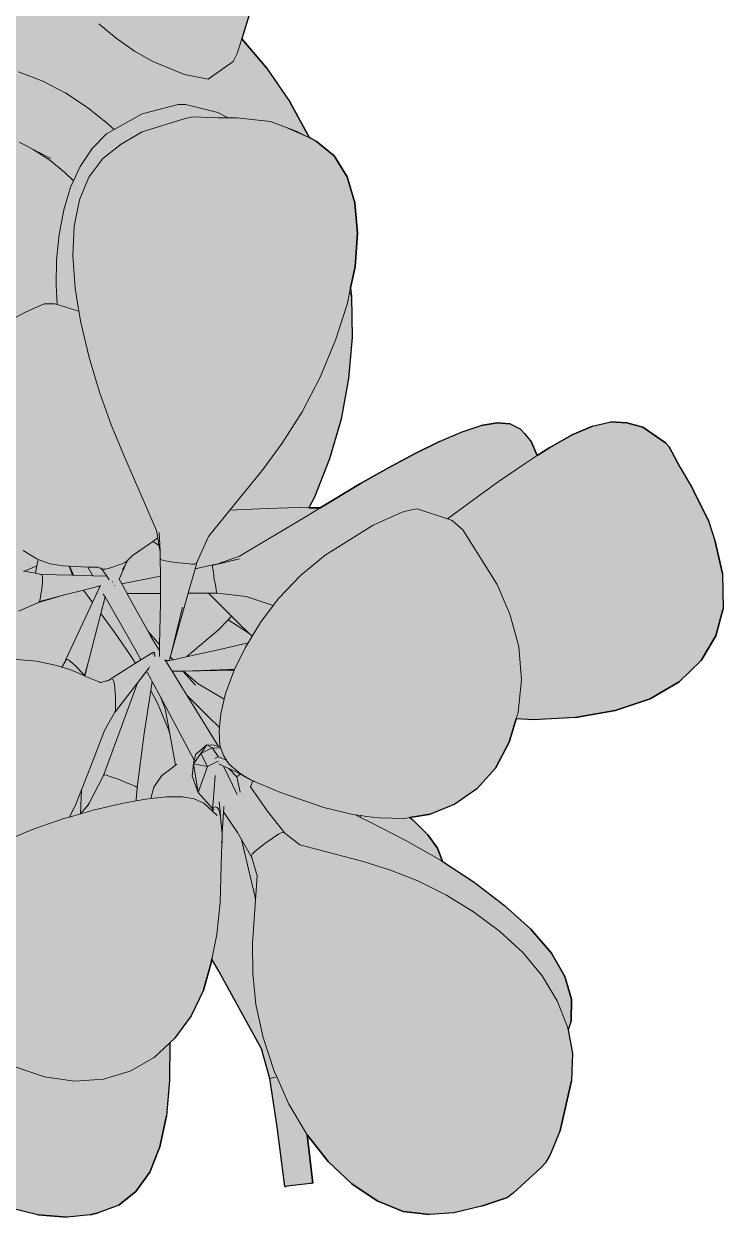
# Model space of a CAD drawing. Header units: millimetres. Extents: x 488786 to 747986, y 25193 to 95000.
# Drawn here: x 583495.7 to 583596.5, y 80604 to 80775.9 of the extents above; entities that cross this region are included whole.
import ezdxf

# ---------------------------------------------------------------- set-up
doc = ezdxf.new("R2010")
doc.units = ezdxf.units.MM
doc.layers.add('25. 255', color=255, linetype='Continuous')
doc.layers.add('6. FUR1', color=181, linetype='Continuous')
doc.layers.add('7. FUR2', color=241, linetype='Continuous', lineweight=5)

# ---------------------------------------------------------------- blocks, each defined once
blk = doc.blocks.new('YUHIHA_Accessory_Plant_LeafBranch_A_Plan', base_point=(63907.7, -72136.76))
at = {"layer": '25. 255'}
h = blk.add_hatch(color=256, dxfattribs=at)
h.dxf.hatch_style = 1
h.paths.add_polyline_path([(63725.71, -72048.84), (63726.68, -72043.89), (63728.52, -72040.27), (63731.35, -72037.25), (63735.1, -72034.92), (63739.67, -72033.4), (63744.98, -72032.79), (63750.76, -72033.01), (63756.74, -72033.95), (63759.19, -72034.6), (63760.84, -72031.55), (63763.59, -72028.29), (63766.83, -72025.95), (63770.4, -72024.46), (63774.14, -72023.81), (63777.12, -72023.92), (63776.72, -72023.42), (63775.13, -72020.96), (63774.18, -72018.8), (63773.9, -72016.91), (63773.92, -72016.81), (63770.04, -72012.88), (63766.44, -72008.68), (63763.47, -72004.53), (63761.3, -72000.54), (63760.1, -71996.86), (63759.86, -71993.48), (63760.56, -71990.41), (63761.28, -71989.22), (63761.39, -71985.76), (63762.35, -71981.95), (63765.44, -71975.32), (63767.67, -71972.08), (63768.41, -71971.23), (63769.27, -71970.6), (63773.95, -71967.91), (63774.87, -71967.47), (63778.79, -71967.04), (63782.89, -71966.9), (63786.39, -71967.4), (63789.98, -71968.66), (63793.34, -71970.93), (63796.38, -71974.07), (63799.03, -71977.93), (63801.21, -71982.36), (63801.87, -71975.37), (63802.08, -71975.39), (63802.19, -71975.4), (63805.61, -71975.71), (63805.71, -71975.72), (63805.92, -71975.74), (63805.17, -71984.37), (63804.77, -71991.4), (63805.04, -71995.86), (63808.67, -72008.09), (63809.3, -72009.97), (63809.51, -72009.48), (63811.44, -72005.87), (63813.95, -72002.64), (63816.97, -71999.94), (63817.76, -71999.47), (63818.93, -71994.16), (63820.45, -71989.27), (63822.31, -71985.1), (63824.51, -71981.85), (63827.03, -71979.52), (63829.87, -71978.13), (63833.02, -71977.66), (63834.18, -71977.64), (63837.5, -71978.02), (63841.55, -71979.2), (63846.91, -71981.79), (63851.14, -71984.34), (63853.8, -71985.19), (63857.33, -71986.53), (63858.76, -71987.23), (63861, -71989), (63861.58, -71989.85), (63862.71, -71991.67), (63862.82, -71994.03), (63861.95, -71996.87), (63860.19, -72000.16), (63857.59, -72003.87), (63854.21, -72007.94), (63850.39, -72012.06), (63852.45, -72015.22), (63852.98, -72016.38), (63853.39, -72017.64), (63853.37, -72018.16), (63853.59, -72018.31), (63858.07, -72022.38), (63860.48, -72025.19), (63861.5, -72026.2), (63862.52, -72027.59), (63862.79, -72029.24), (63862.57, -72029.85), (63863.98, -72031.46), (63864.29, -72030.93), (63864.08, -72031.58), (63864.19, -72031.71), (63864.26, -72031.51), (63864.24, -72031.77), (63864.28, -72031.8), (63867.02, -72035.69), (63870.98, -72043.66), (63871.37, -72044.87), (63871.47, -72045.39), (63871.42, -72047.69), (63871.16, -72051.22), (63870.45, -72052.57), (63869.07, -72053.72), (63865.6, -72056.5), (63862.96, -72057.88), (63865.53, -72059.61), (63870.12, -72063.38), (63874.31, -72067.59), (63878.06, -72072.19), (63881.34, -72077.13), (63884.13, -72082.37), (63886.16, -72087.29), (63888.32, -72086.45), (63891.72, -72085.55), (63895.22, -72085.17), (63895.54, -72085.18), (63895.89, -72084.81), (63898.24, -72083.06), (63900.63, -72081.95), (63903.07, -72081.53), (63906.36, -72081.99), (63908.11, -72082.5), (63909.15, -72083), (63912.49, -72084.84), (63915.3, -72087.33), (63916.1, -72088), (63918.32, -72078.27), (63922.25, -72058.66), (63923, -72055.37), (63923.72, -72052.63), (63924.45, -72050.48), (63925.27, -72048.92), (63926.21, -72047.98), (63928.1, -72047.54), (63929.74, -72047.76), (63932.4, -72048.93), (63934.04, -72050.06), (63936.54, -72050.7), (63940.18, -72051.81), (63941.38, -72052.24), (63942.63, -72051.9), (63946.13, -72051.01), (63948.77, -72050.78), (63952.53, -72050.67), (63956.47, -72051.3), (63959.56, -72052.65), (63962.21, -72054.73), (63964.29, -72057.49), (63965.68, -72060.85), (63966.28, -72064.73), (63966.16, -72068.96), (63965.41, -72073.33), (63964.1, -72077.63), (63962.32, -72081.69), (63960.3, -72085.51), (63954.82, -72093.93), (63956.19, -72093.52), (63959.26, -72092.71), (63961.72, -72092.21), (63963.59, -72092.06), (63964.9, -72092.32), (63965.68, -72093.03), (63966.13, -72093.77), (63966.4, -72094.84), (63966.68, -72097.84), (63966.59, -72098.26), (63972.52, -72092.69), (63975.41, -72089.65), (63978.29, -72086.39), (63980.6, -72083.48), (63978.84, -72080.28), (63976.76, -72076.93), (63972.37, -72070.23), (63970.36, -72066.95), (63968.66, -72063.75), (63967.31, -72060.82), (63965.61, -72055.3), (63965.44, -72054.42), (63966.48, -72053.11), (63968.5, -72050.98), (63970.2, -72050.17), (63974.89, -72048.91), (63979.17, -72047.99), (63983.66, -72047.62), (63988.26, -72047.94), (63992.54, -72049.31), (63996.3, -72051.61), (63999.35, -72054.75), (64001.51, -72058.62), (64002.58, -72063.13), (64002.68, -72068.05), (64001.91, -72073.15), (64000.37, -72078.21), (64000.11, -72078.86), (63999.53, -72080.09), (64000.28, -72081.02), (64001.66, -72083.79), (64002.22, -72086.64), (64002.34, -72087.36), (64002.03, -72090.18), (64000.73, -72092.9), (63998.37, -72095.41), (63995.18, -72097.65), (63991.36, -72099.58), (63987.13, -72101.12), (63986.16, -72101.36), (63985.42, -72102.49), (63982.5, -72107.54), (63978.94, -72113.92), (63979.99, -72114.06), (63987.26, -72109.6), (63994.26, -72105.13), (63994.46, -72105.01), (63998.39, -72102), (64007.85, -72091.17), (64014.75, -72082.67), (64021.3, -72074.28), (64028.53, -72064.9), (64030.02, -72063.18), (64031.16, -72062.25), (64032.01, -72062.15), (64032.98, -72062.58), (64033.54, -72063.21), (64035.84, -72066.07), (64038.04, -72071.95), (64039.13, -72073.18), (64042.49, -72075.47), (64045.57, -72078.32), (64047.87, -72081.27), (64049.93, -72084.09), (64050.96, -72087), (64051.19, -72088.06), (64051.18, -72091.02), (64050.01, -72093.89), (64047.63, -72096.62), (64043.99, -72099.14), (64039.38, -72101.39), (64034.09, -72103.3), (64028.38, -72104.81), (64022.56, -72105.85), (64016.92, -72106.53), (64001.82, -72107.77), (63996.68, -72109.19), (63996.63, -72109.2), (63983.18, -72114.48), (64011.83, -72118.29), (64016.26, -72117.6), (64017.48, -72117.52), (64021.65, -72117.97), (64022.43, -72117.89), (64022.31, -72117.72), (64021.86, -72116.58), (64021.48, -72115.44), (64022.85, -72110.57), (64024.23, -72109.24), (64026.35, -72108.09), (64032.53, -72105.18), (64036.74, -72103.64), (64041.05, -72102.43), (64045.03, -72101.86), (64048.47, -72101.85), (64051.16, -72102.34), (64052.88, -72103.27), (64053.42, -72104.58), (64053.4, -72105.79), (64052.46, -72108.79), (64055.24, -72106.84), (64058.93, -72104.05), (64062.61, -72101.12), (64066.16, -72098.15), (64069.47, -72095.26), (64075.09, -72090.16), (64077.43, -72088.17), (64079.5, -72086.7), (64081.33, -72085.85), (64084.1, -72085.45), (64085.81, -72085.8), (64086.29, -72086.09), (64087.4, -72087.58), (64089.98, -72090.79), (64092.7, -72095.21), (64094.07, -72098.2), (64095.7, -72102.64), (64096.48, -72107.58), (64096.13, -72111.71), (64094.7, -72115.58), (64092.23, -72119.05), (64088.72, -72121.95), (64084.22, -72124.15), (64079, -72125.65), (64073.34, -72126.48), (64067.51, -72126.64), (64061.78, -72126.16), (64056.26, -72125.29), (64048.24, -72123.34), (64047.63, -72126.21), (64046.51, -72128.36), (64055.28, -72130.25), (64060.56, -72131.89), (64065.73, -72133.83), (64070.51, -72136.31), (64074.72, -72139.24), (64078.17, -72142.55), (64080.69, -72146.17), (64082.09, -72150.01), (64082.42, -72153.99), (64081.74, -72158.01), (64079.87, -72162.56), (64077.43, -72166.35), (64074.24, -72170.04), (64072.2, -72172.12), (64067.52, -72176.04), (64066.39, -72176.62), (64065.8, -72176.88), (64064.08, -72177.78), (64063.12, -72178.25), (64062.59, -72178.17), (64062.21, -72177.55), (64061.86, -72176.06), (64061.02, -72172), (64060.34, -72168.87), (64059.39, -72165.17), (64058.14, -72161.06), (64056.51, -72156.72), (64054.44, -72152.35), (64052.07, -72148.07), (64049.55, -72144.04), (64046.99, -72140.4), (64044.55, -72137.3), (64043.86, -72136.52), (64043.45, -72138.05), (64042.59, -72139.43), (64043.33, -72147.9), (64042.37, -72153.07), (64041.69, -72154.04), (64041.02, -72154.95), (64039.56, -72154.99), (64037.25, -72154.16), (64034.01, -72152.44), (64030.5, -72150.25), (64032.31, -72154.2), (64032.98, -72158.19), (64032.58, -72162.1), (64031.18, -72165.86), (64028.54, -72170.03), (64025.45, -72173.26), (64021.65, -72176.33), (64013.95, -72180.96), (64011.37, -72181.9), (64010.59, -72182.3), (64009.41, -72182.69), (64008.89, -72182.76), (64008.7, -72182.33), (64008.91, -72180.22), (64008.97, -72178.23), (64008.95, -72175.38), (64008.76, -72171.82), (64008.29, -72167.71), (64007.47, -72163.18), (64006.18, -72158.4), (64004.55, -72153.54), (64002.69, -72148.81), (64000.71, -72144.38), (63998.73, -72140.45), (63997.04, -72137.42), (63995.07, -72140.15), (63994.89, -72140.94), (63995.03, -72147.52), (63994.03, -72150.94), (63993.73, -72151.37), (63993.18, -72151.87), (63992.48, -72151.45), (63991.56, -72150.56), (63989.47, -72147.7), (63989.31, -72147.18), (63989.33, -72146.77), (63989.82, -72145.2), (63988.78, -72143.9), (63986.06, -72140.82), (63982.97, -72137.55), (63979.67, -72134.22), (63976.35, -72130.99), (63973.17, -72127.98), (63969.65, -72124.89), (63969.38, -72125.4), (63967.24, -72129.04), (63965.35, -72131.86), (63963.9, -72133.52), (63965.05, -72134.77), (63965.72, -72135.58), (63966.32, -72135.39), (63969.21, -72135.01), (63971.69, -72135.37), (63973.74, -72136.55), (63974.57, -72137.22), (63975.7, -72138.23), (63976.58, -72139.42), (63978.24, -72142.35), (63978.66, -72143.16), (63979.78, -72146.64), (63981.22, -72149.81), (63983.03, -72154.59), (63983.73, -72157.44), (63984.33, -72161.94), (63983.93, -72166.8), (63982.56, -72170.31), (63980.13, -72173.35), (63976.71, -72175.82), (63972.36, -72177.64), (63972.46, -72177.63), (63976.28, -72177.17), (63979.87, -72177.3), (63983.33, -72177.96), (63985.4, -72178.66), (63985.97, -72178.89), (63988.85, -72179.93), (63989.6, -72180.5), (63990.11, -72181.04), (63992.26, -72185.89), (63992.62, -72187.22), (63992.72, -72192.88), (63992.47, -72197.87), (63991.67, -72202.56), (63990.1, -72207.2), (63987.54, -72211.28), (63984.14, -72214.66), (63980.04, -72217.21), (63975.38, -72218.81), (63970.33, -72219.32), (63965.09, -72218.86), (63963.93, -72218.57), (63963.3, -72221.09), (63961.85, -72224.99), (63959.66, -72228.59), (63957.9, -72231.38), (63956.54, -72232.45), (63957.84, -72236), (63958.73, -72240.67), (63958.64, -72245.15), (63957.61, -72249.34), (63955.68, -72253.17), (63952.88, -72256.55), (63949.26, -72259.4), (63948.59, -72259.88), (63945.33, -72261.92), (63941.83, -72263.65), (63937.21, -72265.36), (63936, -72265.74), (63934.7, -72265.86), (63930.83, -72265.95), (63930.8, -72265.95), (63929.76, -72265.99), (63929.18, -72265.95), (63928.51, -72265.65), (63925.14, -72262.69), (63923.84, -72260.56), (63922.75, -72257.7), (63922.08, -72254.04), (63921.74, -72249.76), (63921.68, -72245.01), (63921.69, -72244.41), (63921.64, -72244.45), (63920.76, -72244.97), (63917, -72246.9), (63912.32, -72248.39), (63905.14, -72249.61), (63903.89, -72249.79), (63900.3, -72249.7), (63898.18, -72249.81), (63895.47, -72249.59), (63894.42, -72249.06), (63893.2, -72248.41), (63892.07, -72247.21), (63891.24, -72245.27), (63890.93, -72242.42), (63891.07, -72238.75), (63891.55, -72234.39), (63892.3, -72229.45), (63893.23, -72224.05), (63894.29, -72218.42), (63895.45, -72212.79), (63896.66, -72207.4), (63897.89, -72202.52), (63898.38, -72200.7), (63897.56, -72198.34), (63895.51, -72189.07), (63895.01, -72183.78), (63895.1, -72182.44), (63895.21, -72181.08), (63898.38, -72176.5), (63900.14, -72175.63), (63900.53, -72175.57), (63900.53, -72175.54), (63897.88, -72167.85), (63889.81, -72169.3), (63887.46, -72169.8), (63887.13, -72169.9), (63891.46, -72187.04), (63892.36, -72191.79), (63892.89, -72196.47), (63893.01, -72200.92), (63892.69, -72204.97), (63891.88, -72208.45), (63890.55, -72211.2), (63888.71, -72213.24), (63886.41, -72214.58), (63882.84, -72215.52), (63879.79, -72215.56), (63876.11, -72215.16), (63873.19, -72214.42), (63867.58, -72212.69), (63867.41, -72212.69), (63867.27, -72212.69), (63864.98, -72213.03), (63862.14, -72212.79), (63860.72, -72212.32), (63860.13, -72211.79), (63859.55, -72211.06), (63859.62, -72209.7), (63860.26, -72207.71), (63861.4, -72205.1), (63862.97, -72201.91), (63864.89, -72198.14), (63867.07, -72193.99), (63867.28, -72193.61), (63863.27, -72193.49), (63859.21, -72193.04), (63857.17, -72193.22), (63854.45, -72193.29), (63854.12, -72193.26), (63853.87, -72193.65), (63851.5, -72195.75), (63851.08, -72195.99), (63848.33, -72197.46), (63846.02, -72198), (63844.44, -72200.6), (63842.16, -72202.89), (63839.35, -72204.61), (63837.44, -72205.24), (63843.06, -72209.29), (63844.56, -72210.42), (63845.44, -72211.21), (63845.67, -72211.71), (63845.11, -72212.46), (63844.78, -72212.65), (63841.44, -72214.37), (63839.88, -72214.84), (63834.87, -72215.7), (63833.6, -72216.25), (63833, -72222.09), (63831.95, -72226.14), (63830.3, -72230.11), (63827.93, -72233.54), (63825.01, -72236.28), (63821.7, -72238.21), (63818.18, -72239.21), (63814.6, -72239.14), (63812.02, -72238.4), (63809.41, -72238.87), (63806.29, -72238.68), (63804.02, -72237.95), (63805.73, -72240.16), (63812.43, -72248.34), (63818.77, -72255.81), (63825.12, -72263.21), (63825.95, -72264.36), (63826.06, -72264.96), (63825.29, -72265.73), (63820.81, -72267.34), (63818.81, -72267.67), (63812.58, -72267.89), (63811.57, -72268.13), (63809.97, -72269.01), (63805.49, -72272.72), (63802.38, -72274.47), (63799.9, -72275.27), (63797.43, -72276.12), (63794.16, -72275.99), (63793.76, -72276.78), (63792.27, -72278.19), (63789.42, -72279.54), (63787.02, -72279.97), (63783.04, -72279.99), (63783.47, -72281.89), (63784.25, -72286.17), (63784.75, -72290.17), (63784.89, -72293.77), (63784.62, -72296.92), (63783.91, -72299.59), (63782.7, -72301.76), (63780.95, -72303.39), (63778.81, -72304.8), (63776.78, -72305.68), (63774.33, -72306.27), (63773.51, -72306.44), (63771.32, -72306.44), (63766.92, -72306.62), (63762.95, -72306.45), (63759.35, -72305.74), (63756.9, -72304.96), (63756.14, -72304.58), (63753.26, -72303.03), (63751.05, -72300.7), (63749.53, -72297.69), (63748.74, -72294.09), (63748.73, -72289.98), (63749.53, -72285.46), (63751, -72280.73), (63753.05, -72276), (63755.52, -72271.47), (63758.32, -72267.34), (63761.31, -72263.57), (63769.07, -72254.68), (63770.75, -72251.34), (63770.78, -72251.28), (63768.86, -72248.73), (63768.68, -72247.96), (63769.18, -72247.67), (63770.31, -72247.26), (63772.41, -72246.18), (63774.08, -72240.63), (63773.31, -72240.05), (63773.22, -72239.85), (63772.05, -72241.3), (63769.02, -72245.18), (63767.44, -72249.53), (63765.52, -72254.16), (63763.51, -72258.3), (63761.48, -72261.78), (63759.45, -72264.42), (63757.48, -72266.04), (63755.53, -72266.7), (63753.57, -72266.43), (63752.44, -72266.2), (63750.51, -72265.11), (63750.4, -72265.04), (63750.26, -72265.17), (63746.36, -72267.54), (63742.34, -72269.23), (63738.31, -72270.14), (63734.44, -72270.17), (63730.85, -72269.22), (63727.64, -72267.4), (63724.89, -72264.78), (63722.68, -72261.47), (63721.09, -72257.57), (63719.92, -72253.58), (63719.33, -72250.19), (63718.92, -72245.65), (63718.93, -72244.6), (63719.14, -72243.45), (63720.9, -72240.35), (63721.85, -72240), (63724.62, -72240.39), (63729.75, -72241.76), (63732.06, -72242.48), (63734.25, -72240.99), (63738.38, -72238.41), (63743.03, -72235.7), (63747.97, -72233), (63752.96, -72230.45), (63757.9, -72228.22), (63770.33, -72222.02), (63770.38, -72222.06), (63774.26, -72219), (63780.03, -72213.68), (63786.21, -72207.77), (63778.18, -72209.15), (63776.42, -72212.16), (63774.29, -72215.42), (63772.08, -72218.3), (63769.85, -72220.71), (63767.67, -72222.51), (63765.58, -72223.62), (63763.65, -72223.91), (63761.86, -72223.45), (63761.02, -72223.16), (63759.36, -72222.04), (63756.68, -72219.72), (63755.39, -72218.23), (63754.3, -72216.29), (63753.97, -72215.75), (63750.62, -72216.61), (63745.44, -72217.51), (63740.33, -72217.79), (63735.48, -72217.42), (63731.06, -72216.37), (63727.26, -72214.63), (63724.27, -72212.16), (63722.1, -72209.09), (63720.75, -72205.52), (63720.22, -72201.57), (63720.17, -72201.05), (63720.39, -72196.87), (63721.14, -72193.19), (63721.31, -72192.48), (63723.63, -72185.54), (63724.03, -72184.55), (63726.98, -72180.92), (63727.37, -72181.19), (63727.98, -72181.41), (63730.41, -72184.48), (63732.05, -72186.51), (63734.19, -72189.01), (63736.8, -72191.78), (63739.82, -72194.64), (63743.22, -72197.39), (63746.97, -72199.87), (63750.88, -72202.02), (63754.78, -72203.83), (63755.98, -72204.29), (63757.68, -72203.78), (63766.1, -72201.09), (63770.09, -72199.76), (63773.84, -72198.39), (63771.62, -72197.3), (63768.8, -72195.48), (63766.25, -72193.13), (63765.22, -72191.82), (63763.28, -72192.17), (63759.29, -72192.5), (63755.44, -72192.4), (63751.88, -72191.84), (63748.74, -72190.81), (63746.18, -72189.26), (63744.21, -72187.25), (63742.83, -72184.84), (63742.05, -72182.08), (63741.95, -72181.47), (63741.74, -72178.48), (63742.04, -72175.09), (63743.23, -72170.02), (63744.92, -72165.99), (63745.33, -72165.22), (63745.72, -72164.76), (63746.34, -72164.24), (63748.04, -72163.97), (63749.43, -72164.31), (63749.6, -72164.39), (63749.5, -72163.73), (63749.37, -72161.15), (63749.28, -72161.02), (63748.63, -72159.32), (63748.26, -72156.98), (63748.45, -72155.96), (63749.32, -72154.54), (63749.48, -72154.59), (63749.59, -72154.63), (63749.93, -72155.76), (63751.44, -72161), (63751.46, -72161.04), (63752.43, -72161.83), (63754.96, -72163.32), (63758.06, -72164.6), (63761.7, -72165.54), (63765.7, -72166.16), (63766.37, -72166.21), (63766.71, -72165.76), (63769.61, -72162.7), (63772.16, -72160.44), (63775.08, -72158.31), (63774.35, -72157.25), (63773.39, -72154.63), (63773, -72151.73), (63773.22, -72148.63), (63774.07, -72145.42), (63775.25, -72142.31), (63777.24, -72138.72), (63774.65, -72133.86), (63772.39, -72128.37), (63770.7, -72122.74), (63770.62, -72122.68), (63769.86, -72122.06), (63767.77, -72119.42), (63766.59, -72116.09), (63766.28, -72112.19), (63766.82, -72107.85), (63768.19, -72103.18), (63769.45, -72100.36), (63769.58, -72099.11), (63770.75, -72093.29), (63772.48, -72087.61), (63774.76, -72082.13), (63777.58, -72076.9), (63780.89, -72071.97), (63781.99, -72070.64), (63780.39, -72070.27), (63778.27, -72071.01), (63773.97, -72072.46), (63769.66, -72073.82), (63765.48, -72075.02), (63761.58, -72076), (63758.11, -72076.68), (63755.21, -72077), (63752.87, -72076.91), (63751.09, -72076.37), (63749.84, -72075.35), (63749.36, -72074.54), (63748.65, -72073.13), (63748.23, -72071.07), (63746.23, -72071.83), (63742.68, -72072.93), (63739.55, -72073.55), (63736.86, -72073.6), (63734.62, -72072.98), (63732.53, -72071.86), (63729.79, -72068.96), (63729.38, -72068.3), (63728.47, -72065.06), (63727.35, -72061.75), (63726.07, -72056.71), (63725.77, -72053.56)])
at = {"layer": '6. FUR1'}
for p, q in [((63773.95, -71967.91), (63769.27, -71970.6)), ((63773.95, -71967.91), (63774.87, -71967.47)), ((63778.79, -71967.04), (63774.87, -71967.47)), ((63778.79, -71967.04), (63782.89, -71966.9)), ((63782.89, -71966.9), (63786.39, -71967.4)), ((63789.98, -71968.66), (63786.39, -71967.4)), ((63793.34, -71970.93), (63789.98, -71968.66)), ((63768.41, -71971.23), (63767.67, -71972.08)), ((63768.41, -71971.23), (63769.27, -71970.6)), ((63796.38, -71974.07), (63793.34, -71970.93)), ((63765.44, -71975.32), (63767.67, -71972.08)), ((63799.03, -71977.93), (63796.38, -71974.07)), ((63765.44, -71975.32), (63762.35, -71981.95)), ((63801.87, -71975.37), (63801.21, -71982.36)), ((63801.87, -71975.37), (63802.08, -71975.39)), ((63802.08, -71975.39), (63802.19, -71975.4)), ((63802.19, -71975.4), (63805.61, -71975.71)), ((63805.92, -71975.74), (63805.17, -71984.37)), ((63805.61, -71975.71), (63805.71, -71975.72)), ((63805.92, -71975.74), (63805.71, -71975.72)), ((63801.21, -71982.36), (63799.03, -71977.93)), ((63829.87, -71978.13), (63827.03, -71979.52)), ((63829.87, -71978.13), (63833.02, -71977.66)), ((63834.18, -71977.64), (63833.02, -71977.66)), ((63834.18, -71977.64), (63837.5, -71978.02)), ((63841.55, -71979.2), (63837.5, -71978.02)), ((63827.03, -71979.52), (63824.51, -71981.85)), ((63841.55, -71979.2), (63846.91, -71981.79)), ((63761.39, -71985.76), (63762.35, -71981.95)), ((63824.51, -71981.85), (63822.31, -71985.1)), ((63805.17, -71984.37), (63804.77, -71991.4)), ((63822.31, -71985.1), (63820.45, -71989.27)), ((63761.28, -71989.22), (63761.39, -71985.76)), ((63760.56, -71990.41), (63759.86, -71993.48)), ((63760.56, -71990.41), (63761.28, -71989.22)), ((63818.93, -71994.16), (63820.45, -71989.27)), ((63804.77, -71991.4), (63805.04, -71995.86)), ((63759.86, -71993.48), (63760.1, -71996.86)), ((63817.76, -71999.47), (63818.93, -71994.16)), ((63760.1, -71996.86), (63761.3, -72000.54)), ((63805.04, -71995.86), (63808.67, -72008.09)), ((63761.3, -72000.54), (63763.47, -72004.53)), ((63813.95, -72002.64), (63816.97, -71999.94)), ((63816.97, -71999.94), (63817.76, -71999.47)), ((63811.44, -72005.87), (63813.95, -72002.64)), ((63766.44, -72008.68), (63763.47, -72004.53)), ((63811.44, -72005.87), (63809.51, -72009.48)), ((63770.04, -72012.88), (63766.44, -72008.68)), ((63808.67, -72008.09), (63809.3, -72009.97)), ((63809.51, -72009.48), (63809.3, -72009.97)), ((63773.92, -72016.81), (63770.04, -72012.88)), ((63773.9, -72016.91), (63773.92, -72016.81)), ((63773.9, -72016.91), (63774.18, -72018.8)), ((63774.18, -72018.8), (63775.13, -72020.96)), ((63776.72, -72023.42), (63775.13, -72020.96)), ((63766.83, -72025.95), (63770.4, -72024.46)), ((63770.4, -72024.46), (63774.14, -72023.81)), ((63777.12, -72023.92), (63774.14, -72023.81)), ((63777.12, -72023.92), (63776.72, -72023.42)), ((63766.83, -72025.95), (63763.59, -72028.29)), ((63763.59, -72028.29), (63760.84, -72031.55)), ((63760.84, -72031.55), (63759.19, -72034.6)), ((63744.98, -72032.79), (63739.67, -72033.4)), ((63750.76, -72033.01), (63744.98, -72032.79)), ((63750.76, -72033.01), (63756.74, -72033.95)), ((63735.1, -72034.92), (63731.35, -72037.25)), ((63739.67, -72033.4), (63735.1, -72034.92)), ((63756.74, -72033.95), (63759.19, -72034.6)), ((63731.35, -72037.25), (63728.52, -72040.27)), ((63728.52, -72040.27), (63726.68, -72043.89)), ((63725.71, -72048.84), (63726.68, -72043.89)), ((63725.71, -72048.84), (63725.77, -72053.56)), ((63726.07, -72056.71), (63725.77, -72053.56)), ((63726.07, -72056.71), (63727.35, -72061.75)), ((63728.47, -72065.06), (63727.35, -72061.75)), ((63728.47, -72065.06), (63729.38, -72068.3)), ((63729.79, -72068.96), (63729.38, -72068.3)), ((63729.79, -72068.96), (63732.53, -72071.86)), ((63746.23, -72071.83), (63748.23, -72071.07)), ((63748.23, -72071.07), (63748.65, -72073.13)), ((63773.97, -72072.46), (63778.27, -72071.01)), ((63778.27, -72071.01), (63780.39, -72070.27)), ((63780.39, -72070.27), (63781.99, -72070.64)), ((63780.89, -72071.97), (63781.99, -72070.64)), ((63732.53, -72071.86), (63734.62, -72072.98)), ((63739.55, -72073.55), (63742.68, -72072.93)), ((63742.68, -72072.93), (63746.23, -72071.83)), ((63769.66, -72073.82), (63773.97, -72072.46)), ((63777.58, -72076.9), (63780.89, -72071.97)), ((63734.62, -72072.98), (63736.86, -72073.6)), ((63739.55, -72073.55), (63736.86, -72073.6)), ((63749.36, -72074.54), (63748.65, -72073.13)), ((63749.36, -72074.54), (63749.84, -72075.35)), ((63765.48, -72075.02), (63769.66, -72073.82)), ((63751.09, -72076.37), (63749.84, -72075.35)), ((63761.58, -72076), (63758.11, -72076.68)), ((63761.58, -72076), (63765.48, -72075.02)), ((63751.09, -72076.37), (63752.87, -72076.91)), ((63752.87, -72076.91), (63755.21, -72077)), ((63758.11, -72076.68), (63755.21, -72077)), ((63774.76, -72082.13), (63777.58, -72076.9)), ((63772.48, -72087.61), (63774.76, -72082.13)), ((63770.75, -72093.29), (63772.48, -72087.61)), ((63769.58, -72099.11), (63770.75, -72093.29)), ((63769.45, -72100.36), (63768.19, -72103.18)), ((63769.58, -72099.11), (63769.45, -72100.36)), ((63768.19, -72103.18), (63766.82, -72107.85)), ((63766.82, -72107.85), (63766.28, -72112.19)), ((63766.28, -72112.19), (63766.59, -72116.09)), ((63766.59, -72116.09), (63767.77, -72119.42)), ((63767.77, -72119.42), (63769.86, -72122.06)), ((63770.62, -72122.68), (63769.86, -72122.06)), ((63770.62, -72122.68), (63770.7, -72122.74)), ((63770.7, -72122.74), (63772.39, -72128.37)), ((63774.65, -72133.86), (63772.39, -72128.37)), ((63774.65, -72133.86), (63777.24, -72138.72)), ((63775.25, -72142.31), (63777.24, -72138.72))]:
    blk.add_line(p, q, dxfattribs=at)
blk.add_lwpolyline([(63775.25, -72142.31), (63777.24, -72138.72), (63774.65, -72133.86), (63772.39, -72128.37), (63770.7, -72122.74), (63770.62, -72122.68), (63769.86, -72122.06), (63767.77, -72119.42), (63766.59, -72116.09), (63766.28, -72112.19), (63766.82, -72107.85), (63768.19, -72103.18), (63769.45, -72100.36), (63769.58, -72099.11), (63770.75, -72093.29), (63772.48, -72087.61), (63774.76, -72082.13), (63777.58, -72076.9), (63780.89, -72071.97), (63781.99, -72070.64), (63780.39, -72070.27), (63778.27, -72071.01), (63773.97, -72072.46), (63769.66, -72073.82), (63765.48, -72075.02), (63761.58, -72076), (63758.11, -72076.68), (63755.21, -72077), (63752.87, -72076.91), (63751.09, -72076.37), (63749.84, -72075.35), (63749.36, -72074.54), (63748.65, -72073.13), (63748.23, -72071.07), (63746.23, -72071.83), (63742.68, -72072.93), (63739.55, -72073.55), (63736.86, -72073.6), (63734.62, -72072.98), (63732.53, -72071.86), (63729.79, -72068.96), (63729.38, -72068.3), (63728.47, -72065.06), (63727.35, -72061.75), (63726.07, -72056.71), (63725.77, -72053.56), (63725.71, -72048.84), (63726.68, -72043.89), (63728.52, -72040.27), (63731.35, -72037.25), (63735.1, -72034.92), (63739.67, -72033.4), (63744.98, -72032.79), (63750.76, -72033.01), (63756.74, -72033.95), (63759.19, -72034.6), (63760.84, -72031.55), (63763.59, -72028.29), (63766.83, -72025.95), (63770.4, -72024.46), (63774.14, -72023.81), (63777.12, -72023.92), (63776.72, -72023.42), (63775.13, -72020.96), (63774.18, -72018.8), (63773.9, -72016.91), (63773.92, -72016.81), (63770.04, -72012.88), (63766.44, -72008.68), (63763.47, -72004.53), (63761.3, -72000.54), (63760.1, -71996.86), (63759.86, -71993.48), (63760.56, -71990.41), (63761.28, -71989.22), (63761.39, -71985.76), (63762.35, -71981.95), (63765.44, -71975.32), (63767.67, -71972.08), (63768.41, -71971.23), (63769.27, -71970.6), (63773.95, -71967.91), (63774.87, -71967.47), (63778.79, -71967.04), (63782.89, -71966.9), (63786.39, -71967.4), (63789.98, -71968.66), (63793.34, -71970.93), (63796.38, -71974.07), (63799.03, -71977.93), (63801.21, -71982.36), (63801.87, -71975.37), (63802.08, -71975.39), (63802.19, -71975.4), (63805.61, -71975.71), (63805.71, -71975.72), (63805.92, -71975.74), (63805.17, -71984.37), (63804.77, -71991.4), (63805.04, -71995.86), (63808.67, -72008.09), (63809.3, -72009.97), (63809.51, -72009.48), (63811.44, -72005.87), (63813.95, -72002.64), (63816.97, -71999.94), (63817.76, -71999.47), (63818.93, -71994.16), (63820.45, -71989.27), (63822.31, -71985.1), (63824.51, -71981.85), (63827.03, -71979.52), (63829.87, -71978.13), (63833.02, -71977.66), (63834.18, -71977.64), (63837.5, -71978.02), (63841.55, -71979.2), (63846.91, -71981.79)], dxfattribs=at)
at = {"layer": '7. FUR2'}
for p, q in [((63802.83, -71987.22), (63801.21, -71982.36)), ((63802.83, -71987.22), (63803.73, -71991.42)), ((63761.26, -71989.69), (63761.28, -71989.22)), ((63761.26, -71989.69), (63761.91, -71993.66)), ((63804.18, -71991.43), (63803.73, -71991.42)), ((63803.73, -71991.42), (63803.91, -71992.3)), ((63804.53, -71991.42), (63804.18, -71991.43)), ((63804.72, -71991.41), (63804.53, -71991.42)), ((63761.91, -71993.66), (63763.28, -71997.61)), ((63803.91, -71992.3), (63804.46, -71997.38)), ((63824.19, -71996.65), (63820.42, -71997.89)), ((63828.21, -71996.34), (63824.19, -71996.65)), ((63832.34, -71996.95), (63828.21, -71996.34)), ((63836.45, -71998.46), (63832.34, -71996.95)), ((63763.28, -71997.61), (63765.31, -72001.49)), ((63804.48, -72002.27), (63804.46, -71997.38)), ((63817.76, -71999.47), (63820.42, -71997.89)), ((63836.45, -71998.46), (63840.38, -72000.84)), ((63765.31, -72001.49), (63767.93, -72005.22)), ((63803.98, -72006.74), (63804.48, -72002.27)), ((63771.01, -72008.73), (63767.93, -72005.22)), ((63803.98, -72006.74), (63803.1, -72010.95)), ((63774.39, -72011.94), (63771.01, -72008.73)), ((63801.35, -72017.01), (63803.1, -72010.95)), ((63809.3, -72009.97), (63807.86, -72013.29)), ((63809.3, -72009.97), (63809.34, -72010.11)), ((63777.92, -72014.76), (63774.39, -72011.94)), ((63806.42, -72017.69), (63807.86, -72013.29)), ((63777.92, -72014.76), (63781.46, -72017.11)), ((63774.11, -72017), (63773.92, -72016.81)), ((63774.11, -72017), (63778.49, -72020.91)), ((63785.06, -72019.14), (63781.46, -72017.11)), ((63800.39, -72020.32), (63801.35, -72017.01)), ((63801.35, -72017.01), (63801.36, -72017.61)), ((63801.52, -72025.95), (63801.36, -72017.61)), ((63804.75, -72024.69), (63806.42, -72017.69)), ((63793.44, -72023.42), (63785.06, -72019.14)), ((63778.49, -72020.91), (63782.86, -72024.49)), ((63800.58, -72023.09), (63800.39, -72020.32)), ((63777.89, -72023.95), (63777.12, -72023.92)), ((63781.48, -72024.83), (63777.89, -72023.95)), ((63784.09, -72025.42), (63782.86, -72024.49)), ((63795.21, -72025.49), (63793.44, -72023.42)), ((63798.11, -72024.76), (63797.4, -72025.06)), ((63798.82, -72024.43), (63798.11, -72024.76)), ((63799.46, -72024.11), (63798.82, -72024.43)), ((63800.01, -72023.84), (63799.46, -72024.11)), ((63800.4, -72023.58), (63800.01, -72023.84)), ((63800.59, -72023.32), (63800.4, -72023.58)), ((63800.58, -72023.09), (63800.59, -72023.32)), ((63801.52, -72025.95), (63800.58, -72023.09)), ((63804.27, -72026.42), (63804.75, -72024.69)), ((63783.19, -72025.4), (63781.48, -72024.83)), ((63783.98, -72025.69), (63783.19, -72025.4)), ((63783.98, -72025.69), (63784.09, -72025.42)), ((63784.77, -72025.98), (63783.98, -72025.69)), ((63784.77, -72025.98), (63784.09, -72025.42)), ((63785.05, -72026.09), (63784.77, -72025.98)), ((63788.95, -72027.93), (63785.05, -72026.09)), ((63797.03, -72029.21), (63795.21, -72025.49)), ((63795.38, -72025.64), (63795.21, -72025.49)), ((63795.71, -72025.67), (63795.38, -72025.64)), ((63796.16, -72025.55), (63795.71, -72025.67)), ((63796.74, -72025.33), (63796.16, -72025.55)), ((63797.4, -72025.06), (63796.74, -72025.33)), ((63801.88, -72027.05), (63801.52, -72025.95)), ((63804.14, -72026.98), (63804.27, -72026.42)), ((63804.27, -72026.42), (63804.42, -72026.06)), ((63794.6, -72031.39), (63788.95, -72027.93)), ((63803.21, -72030.39), (63801.88, -72027.05)), ((63803.21, -72030.39), (63804.08, -72027.34)), ((63803.94, -72028.41), (63804.04, -72027.67)), ((63804.05, -72027.63), (63804.04, -72027.67)), ((63804.05, -72027.63), (63804.08, -72027.34)), ((63804.08, -72027.34), (63804.14, -72026.98)), ((63798.63, -72033.09), (63797.03, -72029.21)), ((63803.69, -72030.52), (63803.79, -72029.82)), ((63803.77, -72030.42), (63803.79, -72029.82)), ((63803.79, -72029.82), (63803.85, -72029.14)), ((63803.85, -72029.14), (63803.94, -72028.41)), ((63797.86, -72033.65), (63794.6, -72031.39)), ((63803.01, -72031.1), (63803.06, -72030.84)), ((63803.06, -72030.84), (63803.21, -72030.39)), ((63803.51, -72031.9), (63803.69, -72030.52)), ((63803.78, -72030.52), (63803.69, -72030.52)), ((63803.78, -72030.52), (63803.77, -72030.42)), ((63803.83, -72030.9), (63803.78, -72030.52)), ((63803.99, -72031.2), (63803.83, -72030.9)), ((63804.22, -72031.33), (63803.99, -72031.2)), ((63804.78, -72030.85), (63804.22, -72030.05)), ((63804.47, -72031.27), (63804.22, -72031.33)), ((63804.38, -72032.03), (63804.67, -72031.18)), ((63804.62, -72031.1), (63804.47, -72031.27)), ((63804.59, -72031.04), (63804.52, -72030.92)), ((63804.7, -72031.02), (63804.62, -72031.1)), ((63804.67, -72031.18), (63804.62, -72031.1)), ((63804.67, -72031.18), (63804.78, -72030.85)), ((63806.2, -72033.89), (63804.67, -72031.18)), ((63804.7, -72031.02), (63804.78, -72030.85)), ((63805.72, -72032.18), (63804.78, -72030.85)), ((63798.63, -72033.09), (63798.14, -72033.86)), ((63798.69, -72032.99), (63798.63, -72033.09)), ((63800.27, -72032.63), (63800.27, -72034.9)), ((63801.82, -72036.83), (63800.74, -72032.42)), ((63803.28, -72035.76), (63804.38, -72032.03)), ((63806.93, -72033.08), (63805.72, -72032.18)), ((63806.93, -72033.08), (63808.51, -72033.73)), ((63830.4, -72033.7), (63835.04, -72032.84)), ((63759.19, -72034.6), (63758.7, -72035.51)), ((63797.86, -72033.65), (63797.95, -72033.73)), ((63797.95, -72033.73), (63798.03, -72033.79)), ((63798.03, -72033.79), (63798.14, -72033.86)), ((63798.14, -72033.86), (63798.15, -72033.91)), ((63798.14, -72033.86), (63798.59, -72034.2)), ((63798.14, -72033.86), (63799.36, -72034.96)), ((63798.59, -72034.2), (63799.05, -72034.59)), ((63799.05, -72034.59), (63799.36, -72034.96)), ((63799.72, -72035.2), (63799.05, -72034.59)), ((63799.36, -72034.96), (63799.69, -72035.26)), ((63799.72, -72035.2), (63800.27, -72034.9)), ((63801.16, -72036.33), (63800.27, -72034.9)), ((63804.07, -72037.24), (63806.2, -72033.89)), ((63806.2, -72033.89), (63805.99, -72038.05)), ((63806.53, -72036.34), (63806.2, -72033.89)), ((63808.51, -72033.73), (63810.81, -72034.21)), ((63813.03, -72034.44), (63810.81, -72034.21)), ((63812.27, -72035.94), (63813.03, -72034.44)), ((63813.76, -72034.52), (63813.03, -72034.44)), ((63815.16, -72034.57), (63813.76, -72034.52)), ((63814.65, -72036.3), (63815.13, -72034.73)), ((63815.13, -72034.73), (63815.16, -72034.57)), ((63817.28, -72034.64), (63815.16, -72034.57)), ((63817.28, -72034.64), (63821.3, -72034.55)), ((63821.3, -72034.55), (63823.41, -72034.41)), ((63822.29, -72035.24), (63823.41, -72034.41)), ((63823.41, -72034.41), (63822.55, -72037.79)), ((63823.41, -72034.41), (63825.07, -72034.3)), ((63825.07, -72034.3), (63823.8, -72035.93)), ((63825.07, -72034.3), (63825.75, -72034.26)), ((63825.75, -72034.26), (63830.4, -72033.7)), ((63758.7, -72035.51), (63757.25, -72039.97)), ((63799.69, -72035.26), (63800.99, -72036.91)), ((63799.98, -72035.44), (63799.72, -72035.2)), ((63801.16, -72036.33), (63799.98, -72035.44)), ((63801.82, -72036.83), (63801.16, -72036.33)), ((63805.99, -72038.05), (63806.53, -72036.34)), ((63810.78, -72037.34), (63812.27, -72035.94)), ((63811.99, -72043.82), (63814.63, -72036.43)), ((63814.63, -72036.43), (63814.65, -72036.3)), ((63814.77, -72036.61), (63814.63, -72036.43)), ((63815.09, -72036.83), (63814.77, -72036.61)), ((63815.53, -72037.11), (63815.09, -72036.83)), ((63819.03, -72039.14), (63821.85, -72035.66)), ((63822.26, -72035.26), (63821.85, -72035.66)), ((63821.85, -72035.66), (63822.05, -72035.42)), ((63822.05, -72035.42), (63822.26, -72035.26)), ((63822.29, -72035.24), (63822.26, -72035.26)), ((63823.8, -72035.93), (63822.55, -72037.79)), ((63800.99, -72036.91), (63801.22, -72037.53)), ((63801.22, -72037.53), (63801.33, -72037.56)), ((63801.22, -72037.53), (63801.23, -72037.57)), ((63802.25, -72038.27), (63801.23, -72037.57)), ((63801.23, -72037.57), (63801.5, -72038.32)), ((63801.64, -72039.43), (63801.5, -72038.32)), ((63802.4, -72037.28), (63801.82, -72036.83)), ((63802.25, -72038.27), (63802.85, -72039.75)), ((63802.31, -72038.31), (63802.25, -72038.27)), ((63802.31, -72038.31), (63802.83, -72038.14)), ((63802.41, -72037.66), (63804.07, -72037.24)), ((63804.07, -72037.24), (63805.99, -72038.05)), ((63804.65, -72039.3), (63804.07, -72037.24)), ((63805.99, -72038.05), (63804.65, -72039.3)), ((63805.36, -72039.33), (63805.76, -72038.52)), ((63805.76, -72038.52), (63805.86, -72038.33)), ((63805.76, -72038.52), (63808.61, -72048.48)), ((63805.86, -72038.33), (63805.99, -72038.05)), ((63808.32, -72038.51), (63808.58, -72038.39)), ((63808.58, -72038.39), (63808.42, -72043)), ((63808.58, -72038.39), (63809.84, -72037.79)), ((63810.78, -72037.34), (63809.84, -72037.79)), ((63816.06, -72037.48), (63815.53, -72037.11)), ((63816.63, -72037.87), (63816.06, -72037.48)), ((63817.21, -72038.23), (63816.63, -72037.87)), ((63817.76, -72038.56), (63817.21, -72038.23)), ((63822.55, -72037.79), (63821.02, -72040.06)), ((63757.25, -72039.97), (63756.63, -72044.72)), ((63801.69, -72039.86), (63801.4, -72041.87)), ((63801.64, -72039.43), (63802.85, -72039.75)), ((63801.66, -72039.58), (63801.64, -72039.43)), ((63801.96, -72039.74), (63801.66, -72039.58)), ((63801.69, -72039.86), (63801.66, -72039.58)), ((63801.96, -72039.74), (63804.85, -72047.91)), ((63802.54, -72040.04), (63801.96, -72039.74)), ((63803.55, -72040.31), (63802.54, -72040.04)), ((63802.85, -72039.75), (63804.65, -72039.3)), ((63802.85, -72039.75), (63803.55, -72040.31)), ((63803.55, -72040.31), (63804.65, -72039.3)), ((63805.36, -72039.33), (63803.55, -72040.31)), ((63811.34, -72051.23), (63819.03, -72039.14)), ((63817.49, -72045.45), (63821.02, -72040.06)), ((63818.23, -72038.86), (63817.76, -72038.56)), ((63818.6, -72039.08), (63818.23, -72038.86)), ((63818.87, -72039.17), (63818.6, -72039.08)), ((63819.03, -72039.14), (63818.87, -72039.17)), ((63801.4, -72041.87), (63801.23, -72042.4)), ((63801.23, -72042.4), (63800.62, -72044.27)), ((63802.57, -72044.37), (63801.23, -72042.4)), ((63808.42, -72043), (63808.29, -72046.66)), ((63808.42, -72043), (63808.48, -72043.66)), ((63808.48, -72043.66), (63809.23, -72047.67)), ((63756.63, -72044.72), (63756.92, -72049.55)), ((63800.62, -72044.27), (63799.69, -72046.21)), ((63804.85, -72047.91), (63802.57, -72044.37)), ((63809.77, -72049.65), (63811.99, -72043.82)), ((63797.51, -72049.87), (63799.33, -72046.96)), ((63799.69, -72046.21), (63799.33, -72046.96)), ((63802.93, -72049.16), (63799.69, -72046.21)), ((63808.61, -72048.48), (63808.29, -72046.66)), ((63815.5, -72047.68), (63817.49, -72045.45)), ((63804.85, -72047.91), (63805.31, -72049.19)), ((63808.61, -72048.48), (63809.3, -72050.87)), ((63809.23, -72047.67), (63809.77, -72049.65)), ((63815.39, -72047.78), (63809.75, -72052.55)), ((63815.08, -72049.15), (63815.21, -72048.54)), ((63815.21, -72048.54), (63815.34, -72048.04)), ((63815.34, -72048.04), (63815.5, -72047.68)), ((63815.5, -72047.68), (63815.39, -72047.78)), ((63757.81, -72054.1), (63756.92, -72049.55)), ((63795.14, -72052.9), (63797.33, -72050.1)), ((63797.33, -72050.1), (63797.41, -72049.99)), ((63797.33, -72050.1), (63798.23, -72050.3)), ((63797.41, -72049.99), (63797.51, -72049.87)), ((63804.57, -72051.42), (63797.41, -72049.99)), ((63804.57, -72051.42), (63798.23, -72050.3)), ((63804.57, -72051.42), (63802.93, -72049.16)), ((63804.66, -72051.44), (63803.3, -72049.08)), ((63805.31, -72049.19), (63806.2, -72051.74)), ((63809.3, -72050.87), (63809.77, -72049.65)), ((63814.75, -72051.09), (63814.84, -72050.48)), ((63814.84, -72050.48), (63814.95, -72049.82)), ((63814.95, -72049.82), (63815.08, -72049.15)), ((63804.66, -72051.44), (63804.57, -72051.42)), ((63805.63, -72051.64), (63804.66, -72051.44)), ((63806.2, -72051.74), (63805.63, -72051.64)), ((63806.2, -72051.74), (63806.76, -72053.32)), ((63809.3, -72050.87), (63809.44, -72051.33)), ((63809.71, -72052.37), (63809.44, -72051.33)), ((63809.75, -72052.55), (63810.48, -72051.97)), ((63814.7, -72051.63), (63814.75, -72051.09)), ((63814.71, -72052.07), (63814.7, -72051.63)), ((63814.82, -72052.35), (63814.71, -72052.07)), ((63793.88, -72054.24), (63794.64, -72053.44)), ((63794.64, -72053.44), (63795.14, -72052.9)), ((63798.63, -72053.34), (63794.64, -72053.44)), ((63798.41, -72056.16), (63803.65, -72053.37)), ((63803.77, -72053.32), (63798.63, -72053.34)), ((63803.65, -72053.37), (63803.77, -72053.32)), ((63805.72, -72053.32), (63803.77, -72053.32)), ((63806.01, -72053.84), (63805.72, -72053.32)), ((63806.25, -72053.34), (63805.72, -72053.32)), ((63806.01, -72053.84), (63805.82, -72054.23)), ((63806.25, -72053.34), (63806.01, -72053.84)), ((63806.76, -72053.32), (63806.25, -72053.34)), ((63806.83, -72053.51), (63806.25, -72053.34)), ((63806.76, -72053.32), (63806.83, -72053.51)), ((63806.83, -72053.51), (63806.86, -72053.62)), ((63809.34, -72052.94), (63809.23, -72053.04)), ((63809.34, -72052.94), (63809.38, -72052.89)), ((63809.71, -72052.58), (63809.38, -72052.89)), ((63809.43, -72052.8), (63809.71, -72052.58)), ((63809.71, -72052.58), (63809.75, -72052.55)), ((63810.27, -72054.27), (63811.12, -72053.96)), ((63811.12, -72053.96), (63815.19, -72052.47)), ((63811.12, -72053.96), (63811.62, -72055.39)), ((63815.01, -72052.49), (63814.82, -72052.35)), ((63815.19, -72052.47), (63815.01, -72052.49)), ((63815.22, -72052.46), (63815.19, -72052.47)), ((63815.25, -72052.43), (63815.22, -72052.46)), ((63815.25, -72052.43), (63816.52, -72052.31)), ((63815.72, -72052.33), (63815.25, -72052.43)), ((63815.35, -72052.34), (63815.25, -72052.43)), ((63815.76, -72052.33), (63815.72, -72052.33)), ((63816.55, -72052.32), (63816.52, -72052.31)), ((63816.55, -72052.32), (63816.65, -72052.31)), ((63816.73, -72052.37), (63816.55, -72052.32)), ((63816.65, -72052.31), (63816.73, -72052.37)), ((63816.73, -72052.37), (63818.62, -72053.69)), ((63818.62, -72053.69), (63817.6, -72055.84)), ((63818.65, -72053.75), (63817.6, -72055.84)), ((63818.62, -72053.69), (63818.65, -72053.72)), ((63818.65, -72053.75), (63818.65, -72053.72)), ((63818.65, -72053.72), (63820.54, -72055.05)), ((63818.76, -72053.97), (63818.65, -72053.75)), ((63818.94, -72054.27), (63818.76, -72053.97)), ((63757.81, -72054.1), (63760.97, -72062.88)), ((63792.28, -72055.93), (63793.88, -72054.24)), ((63793.88, -72054.24), (63794.22, -72054.76)), ((63794.22, -72054.76), (63796.76, -72057.26)), ((63794.22, -72054.76), (63795.48, -72056.63)), ((63805.82, -72054.23), (63801.58, -72062.23)), ((63805.82, -72054.23), (63802.79, -72060.46)), ((63807.35, -72055.02), (63807.15, -72055.87)), ((63807.55, -72054.18), (63807.35, -72055.02)), ((63807.35, -72055.02), (63808.1, -72057.15)), ((63808.18, -72054.34), (63808.11, -72054.92)), ((63808.11, -72054.92), (63808.34, -72054.98)), ((63808.34, -72054.98), (63810.27, -72054.27)), ((63808.37, -72054.73), (63808.37, -72054.67)), ((63810.27, -72054.27), (63810.69, -72055.75)), ((63811.62, -72055.39), (63813.05, -72058.84)), ((63819.17, -72054.65), (63818.94, -72054.27)), ((63819.43, -72055.07), (63819.17, -72054.65)), ((63819.7, -72055.46), (63819.43, -72055.07)), ((63819.96, -72055.82), (63819.7, -72055.46)), ((63821.61, -72055.66), (63820.54, -72055.05)), ((63820.86, -72056.47), (63821.61, -72055.66)), ((63822.48, -72056.15), (63821.61, -72055.66)), ((63789.95, -72057.93), (63792.28, -72055.93)), ((63795.48, -72056.63), (63796.15, -72057.67)), ((63796.15, -72057.67), (63796.76, -72057.26)), ((63796.76, -72057.26), (63798.41, -72056.16)), ((63807.15, -72055.87), (63805.76, -72061.69)), ((63808.38, -72058.06), (63807.15, -72055.87)), ((63808.1, -72057.15), (63808.38, -72058.06)), ((63810.69, -72055.75), (63813.39, -72064.24)), ((63817.6, -72055.84), (63814.49, -72062.03)), ((63815.31, -72063.82), (63820.86, -72056.52)), ((63820.19, -72056.15), (63819.96, -72055.82)), ((63820.39, -72056.41), (63820.19, -72056.15)), ((63820.59, -72056.56), (63820.39, -72056.41)), ((63820.75, -72056.59), (63820.59, -72056.56)), ((63820.75, -72056.59), (63820.86, -72056.47)), ((63820.86, -72056.52), (63820.75, -72056.59)), ((63820.86, -72056.47), (63820.86, -72056.52)), ((63822.48, -72056.15), (63825, -72057.25)), ((63828.22, -72058.25), (63825, -72057.25)), ((63788.96, -72058.79), (63785.22, -72061.34)), ((63788.96, -72058.79), (63789.95, -72057.93)), ((63789.95, -72057.93), (63793.5, -72060.03)), ((63796.15, -72057.67), (63797.8, -72060.23)), ((63808.38, -72058.06), (63810.17, -72063.98)), ((63814.49, -72062.03), (63813.05, -72058.84)), ((63797.43, -72061.37), (63793.5, -72060.03)), ((63797.8, -72060.23), (63798.7, -72061.62)), ((63785.22, -72061.34), (63781.11, -72063.44)), ((63797.43, -72061.37), (63797.45, -72061.35)), ((63797.45, -72061.35), (63797.52, -72061.4)), ((63798.7, -72061.62), (63797.45, -72061.35)), ((63797.5, -72062.32), (63797.49, -72062.82)), ((63797.53, -72061.89), (63797.5, -72062.32)), ((63797.52, -72061.4), (63797.55, -72061.58)), ((63797.55, -72061.58), (63797.53, -72061.89)), ((63801.58, -72062.23), (63798.7, -72061.62)), ((63801.58, -72062.23), (63799.86, -72065.47)), ((63805.76, -72061.69), (63805.46, -72063.05)), ((63814.49, -72062.03), (63813.39, -72064.24)), ((63760.97, -72062.88), (63762.16, -72064.51)), ((63773.45, -72066.25), (63781.11, -72063.44)), ((63797.44, -72063.91), (63797.39, -72064.42)), ((63797.48, -72063.37), (63797.44, -72063.91)), ((63797.49, -72062.82), (63797.48, -72063.37)), ((63805.46, -72063.05), (63804.97, -72065.47)), ((63810.19, -72064.06), (63805.46, -72063.05)), ((63810.17, -72063.98), (63810.19, -72064.06)), ((63810.19, -72064.06), (63810.64, -72065.56)), ((63813.39, -72064.24), (63813.55, -72064.68)), ((63813.88, -72065.71), (63815.31, -72063.82)), ((63816.23, -72065.86), (63815.31, -72063.82)), ((63762.79, -72064.88), (63759.12, -72066.53)), ((63762.16, -72064.51), (63762.79, -72064.88)), ((63762.79, -72064.88), (63766.76, -72067.2)), ((63793.2, -72065.9), (63782.36, -72069.58)), ((63796.67, -72065.49), (63793.2, -72065.9)), ((63793.29, -72065.53), (63797.15, -72065.44)), ((63796.67, -72065.49), (63793.29, -72065.53)), ((63797.15, -72065.44), (63796.67, -72065.49)), ((63797.23, -72065.49), (63796.67, -72065.49)), ((63797.15, -72065.44), (63797.14, -72065.41)), ((63797.23, -72065.49), (63797.15, -72065.44)), ((63797.31, -72065.4), (63797.23, -72065.49)), ((63799.86, -72065.47), (63797.23, -72065.49)), ((63797.36, -72065.19), (63797.31, -72065.4)), ((63797.38, -72064.86), (63797.36, -72065.19)), ((63797.39, -72064.42), (63797.38, -72064.86)), ((63799.86, -72065.47), (63799.42, -72066.3)), ((63804.97, -72065.47), (63804.44, -72068.02)), ((63810.64, -72065.56), (63804.97, -72065.47)), ((63810.64, -72065.56), (63810.86, -72066.32)), ((63811.72, -72065.58), (63811.69, -72065.58)), ((63813.67, -72065.96), (63813.62, -72065.96)), ((63813.67, -72065.96), (63813.88, -72065.71)), ((63813.95, -72065.95), (63813.67, -72065.96)), ((63813.88, -72065.71), (63813.95, -72065.95)), ((63816.23, -72065.86), (63813.95, -72065.95)), ((63819.04, -72065.74), (63816.23, -72065.86)), ((63822.91, -72065.46), (63819.04, -72065.74)), ((63822.75, -72065.59), (63819.04, -72065.74)), ((63822.46, -72066.25), (63822.61, -72065.87)), ((63822.61, -72065.87), (63822.75, -72065.59)), ((63822.75, -72065.59), (63822.91, -72065.46)), ((63822.91, -72065.46), (63826.01, -72064.83)), ((63754.53, -72068.53), (63759.12, -72066.53)), ((63767.82, -72067.22), (63766.76, -72067.2)), ((63767.82, -72067.22), (63768.99, -72067.2)), ((63773.45, -72066.25), (63768.99, -72067.2)), ((63799.42, -72066.3), (63797, -72069.6)), ((63799.42, -72066.3), (63799.54, -72066.18)), ((63799.54, -72066.18), (63799.81, -72066.16)), ((63799.81, -72066.16), (63800.22, -72066.25)), ((63800.22, -72066.25), (63800.74, -72066.42)), ((63800.74, -72066.42), (63801.36, -72066.6)), ((63801.36, -72066.6), (63802.03, -72066.82)), ((63802.03, -72066.82), (63802.69, -72067.06)), ((63802.69, -72067.06), (63803.29, -72067.29)), ((63803.29, -72067.29), (63803.81, -72067.48)), ((63803.81, -72067.48), (63804.2, -72067.66)), ((63804.2, -72067.66), (63804.4, -72067.84)), ((63810.86, -72066.32), (63809.55, -72068.15)), ((63810.1, -72067.5), (63809.55, -72068.15)), ((63811.89, -72066.1), (63811.83, -72066.1)), ((63812.29, -72066.51), (63812.53, -72067.12)), ((63812.53, -72067.12), (63812.62, -72067.44)), ((63812.53, -72067.12), (63814.48, -72067.59)), ((63812.62, -72067.44), (63813.06, -72068.31)), ((63814.48, -72067.59), (63814.92, -72068.97)), ((63814.48, -72067.59), (63817.16, -72068.24)), ((63821.77, -72068.22), (63821.92, -72067.74)), ((63821.92, -72067.74), (63822.08, -72067.23)), ((63822.08, -72067.23), (63822.27, -72066.72)), ((63822.27, -72066.72), (63822.46, -72066.25)), ((63750.18, -72070.33), (63754.53, -72068.53)), ((63804.27, -72068.97), (63803.8, -72071.66)), ((63804.27, -72068.97), (63804.23, -72069.88)), ((63804.44, -72068.02), (63804.27, -72068.97)), ((63804.4, -72067.84), (63804.44, -72068.02)), ((63808.27, -72069.24), (63805.36, -72070.41)), ((63809.12, -72068.67), (63808.27, -72069.24)), ((63809.04, -72068.78), (63809.05, -72068.75)), ((63809.12, -72068.67), (63809.05, -72068.75)), ((63809.55, -72068.15), (63809.12, -72068.67)), ((63809.12, -72068.67), (63809.24, -72068.59)), ((63809.18, -72068.7), (63809.16, -72068.71)), ((63809.24, -72068.59), (63809.18, -72068.7)), ((63809.24, -72068.59), (63809.54, -72068.48)), ((63809.55, -72068.15), (63809.31, -72068.49)), ((63809.54, -72068.48), (63809.97, -72068.39)), ((63809.97, -72068.39), (63810.47, -72068.32)), ((63810.47, -72068.32), (63811.02, -72068.26)), ((63811.02, -72068.26), (63811.57, -72068.2)), ((63811.57, -72068.2), (63812.08, -72068.16)), ((63812.08, -72068.16), (63812.51, -72068.15)), ((63812.51, -72068.15), (63812.85, -72068.19)), ((63812.85, -72068.19), (63813.06, -72068.31)), ((63813.06, -72068.31), (63813.15, -72068.46)), ((63813.49, -72068.65), (63813.06, -72068.31)), ((63814.92, -72068.97), (63813.49, -72068.65)), ((63815.8, -72069.17), (63814.92, -72068.97)), ((63817.46, -72069.63), (63815.8, -72069.17)), ((63817.42, -72069.45), (63817.16, -72068.24)), ((63817.16, -72068.24), (63817.32, -72068.27)), ((63817.42, -72069.45), (63817.32, -72068.27)), ((63817.32, -72068.27), (63817.54, -72069.65)), ((63817.32, -72068.27), (63821.7, -72069.33)), ((63817.46, -72069.63), (63817.42, -72069.45)), ((63821.57, -72068.98), (63821.64, -72068.64)), ((63821.6, -72069.21), (63821.57, -72068.98)), ((63821.7, -72069.33), (63821.6, -72069.21)), ((63821.64, -72068.64), (63821.77, -72068.22)), ((63821.85, -72069.33), (63821.7, -72069.33)), ((63821.7, -72069.33), (63822.47, -72069.66)), ((63748.23, -72071.07), (63750.18, -72070.33)), ((63780.39, -72070.27), (63782.36, -72069.58)), ((63781.99, -72070.64), (63783.43, -72070.97)), ((63783.43, -72070.97), (63787.93, -72071.81)), ((63797, -72069.6), (63793.2, -72072.66)), ((63804.18, -72070.95), (63804.14, -72072.04)), ((63804.23, -72069.88), (63804.18, -72070.95)), ((63804.98, -72070.59), (63804.18, -72070.95)), ((63804.98, -72070.59), (63804.23, -72069.88)), ((63805.36, -72070.41), (63804.98, -72070.59)), ((63817.54, -72069.65), (63817.46, -72069.63)), ((63818.36, -72069.88), (63817.54, -72069.65)), ((63820.1, -72070.57), (63818.36, -72069.88)), ((63821.66, -72071.54), (63820.1, -72070.57)), ((63821.66, -72071.54), (63822.04, -72070.67)), ((63822.04, -72070.67), (63822.47, -72069.66)), ((63822.04, -72070.67), (63823.87, -72070.31)), ((63822.47, -72069.66), (63822.49, -72069.62)), ((63822.47, -72069.66), (63824, -72070.3)), ((63823.87, -72070.31), (63824, -72070.3)), ((63824, -72070.3), (63824.08, -72070.34)), ((63793.2, -72072.66), (63787.41, -72077.3)), ((63793.2, -72072.66), (63787.93, -72071.81)), ((63804.14, -72072.04), (63806.48, -72083.73)), ((63821.86, -72071.66), (63821.66, -72071.54)), ((63823.52, -72073.26), (63821.86, -72071.66)), ((63783.78, -72080.54), (63787.41, -72077.3)), ((63783.78, -72080.54), (63780.05, -72084.34)), ((63776.46, -72088.69), (63780.05, -72084.34)), ((63807.31, -72088.31), (63806.48, -72083.73)), ((63807.99, -72093.27), (63807.31, -72088.31)), ((63773.18, -72093.41), (63776.46, -72088.69)), ((63773.18, -72093.41), (63770.37, -72098.3)), ((63807.99, -72093.27), (63808.41, -72098.43)), ((63770.37, -72098.3), (63769.45, -72100.36)), ((63808.41, -72098.43), (63808.51, -72103.6)), ((63808.43, -72105.27), (63808.51, -72103.6)), ((63808.27, -72108.61), (63808.43, -72105.27)), ((63808.43, -72105.27), (63811.31, -72106.88)), ((63810.87, -72109.61), (63811.31, -72106.88)), ((63811.31, -72106.88), (63811.6, -72107.05)), ((63811.6, -72107.05), (63813.08, -72107.35)), ((63815.99, -72106.77), (63813.08, -72107.35)), ((63815.99, -72106.77), (63817.77, -72106.27)), ((63807.62, -72113.27), (63808.27, -72108.61)), ((63810.03, -72113.17), (63810.87, -72109.61)), ((63806.53, -72117.4), (63807.62, -72113.27)), ((63808.91, -72116.68), (63810.03, -72113.17)), ((63804.98, -72120.94), (63806.53, -72117.4)), ((63808.91, -72116.68), (63807.51, -72120)), ((63802.96, -72123.85), (63804.98, -72120.94)), ((63807.51, -72120), (63805.84, -72123.01)), ((63770.7, -72122.74), (63770.87, -72122.86)), ((63770.87, -72122.86), (63772.38, -72124.07)), ((63770.87, -72122.86), (63773.74, -72124.95)), ((63772.38, -72124.07), (63773.74, -72124.95)), ((63802.96, -72123.85), (63800.44, -72126.06)), ((63803.89, -72125.63), (63805.23, -72123.82)), ((63805.23, -72123.82), (63805.84, -72123.01)), ((63806.19, -72125.24), (63805.23, -72123.82)), ((63775.72, -72126.2), (63773.74, -72124.95)), ((63775.72, -72126.2), (63779.92, -72127.6)), ((63797.43, -72127.52), (63800.44, -72126.06)), ((63801.66, -72127.79), (63803.89, -72125.63)), ((63807.96, -72127.45), (63806.19, -72125.24)), ((63780.33, -72127.71), (63779.92, -72127.6)), ((63780.33, -72127.71), (63781.58, -72127.98)), ((63794.1, -72128.61), (63797.43, -72127.52)), ((63801.66, -72127.79), (63799.18, -72129.44)), ((63809.98, -72129.44), (63807.76, -72127.63)), ((63809.98, -72129.44), (63807.96, -72127.45)), ((63781.58, -72127.98), (63781.72, -72128.13)), ((63781.58, -72127.98), (63782.95, -72128.29)), ((63781.72, -72128.13), (63782.87, -72129.05)), ((63785.53, -72130.37), (63782.87, -72129.05)), ((63782.95, -72128.29), (63786.57, -72129.2)), ((63787.64, -72129.21), (63786.57, -72129.2)), ((63787.64, -72129.21), (63794.1, -72128.61)), ((63797.98, -72129.79), (63799.18, -72129.44)), ((63810.96, -72130.26), (63809.98, -72129.44)), ((63785.53, -72130.37), (63787.18, -72131.15)), ((63787.18, -72131.15), (63788.22, -72131.37)), ((63788.22, -72131.37), (63793.55, -72131.16)), ((63793.55, -72131.16), (63797.98, -72129.79)), ((63798.66, -72130.8), (63797.98, -72129.79)), ((63801.03, -72133.71), (63798.66, -72130.8)), ((63811.72, -72130.89), (63810.96, -72130.26)), ((63779.13, -72135.77), (63783.18, -72134.03)), ((63786.4, -72135.41), (63783.18, -72134.03)), ((63803.67, -72136.36), (63801.03, -72133.71)), ((63778.32, -72136.77), (63779.13, -72135.77)), ((63790.47, -72138.22), (63786.4, -72135.41)), ((63806.57, -72138.75), (63803.67, -72136.36)), ((63777.24, -72138.72), (63778.32, -72136.77)), ((63792.73, -72140.23), (63790.47, -72138.22)), ((63809.68, -72140.84), (63806.57, -72138.75)), ((63794.9, -72142.59), (63792.73, -72140.23)), ((63794.9, -72142.59), (63796.93, -72145.15))]:
    blk.add_line(p, q, dxfattribs=at)

msp = doc.modelspace()

# ---------------------------------------------------------------- block references
at = {"rotation": 192.1234726412149}
msp.add_blockref('YUHIHA_Accessory_Plant_LeafBranch_A_Plan', (583400, 80744.45), dxfattribs=at)

doc.saveas('drawing.dxf')
